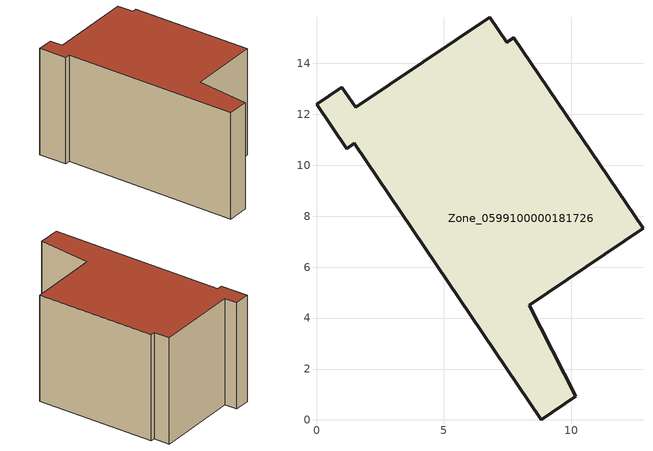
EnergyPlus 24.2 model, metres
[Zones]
Zone_0599100000181726
 floor ground (C_G): 1.19,10.64 0,12.4 0.99,13.07 1.54,12.27 6.8,15.82 7.47,14.83 7.75,15.01 12.82,7.53 8.36,4.51 10.19,0.92 8.82,0 1.49,10.87 z0
 wall outside (C_F): 1.54,12.27 0.99,13.07 0,12.4 1.19,10.64 1.49,10.87 8.82,0 10.19,0.92 8.36,4.51 12.82,7.53 7.75,15.01 7.47,14.83 6.8,15.82 1.54,12.27 z0:8.11
 roof outside (C_R): 1.49,10.87 8.82,0 10.19,0.92 8.36,4.51 12.82,7.53 7.75,15.01 7.47,14.83 6.8,15.82 1.54,12.27 0.99,13.07 0,12.4 1.19,10.64 z8.11
[BUILDING]
Pand.0599100000181726: North Axis=0; Terrain=City; Loads Convergence Tolerance Value=0.04; Temperature Convergence Tolerance Value=0.4; Solar Distribution=FullExterior; Maximum Number of Warmup Days=25; Minimum Number of Warmup Days=1
[Site:Location]
Rotterdam.The.Hague.AP_ZH_NLD Design_Conditions: Latitude=51.96; Longitude=4.45; Time Zone=1; Elevation=-4.5
[SITE:GROUNDTEMPERATURE:BUILDINGSURFACE]
18, 18, 18, 18, 18, 18, 18, 18, 18, 18, 18, 18
[MATERIAL] Thermal Absorptance=0.9; Solar Absorptance=0.7; Visible Absorptance=0.7
Name | Roughness | Thickness | Conductivity | Density | Specific Heat
G.TI.1975-1991 | MediumSmooth | 0.15 | 0.288461 | 540 | 1210
F.TI.1975-1991 | Rough | 0.3 | 0.230769 | 1920 | 840
R.TI.1975-1991 | MediumRough | 0.2 | 0.153846 | 1500 | 1000
[CONSTRUCTION]
C_G: G.TI.1975-1991
C_F: F.TI.1975-1991
C_R: R.TI.1975-1991
[ZONE]
Zone_0599100000181726: Type=1; Multiplier=1; Ceiling Height=Autocalculate; Volume=Autocalculate; Floor Area=autocalculate; Part of Total Floor Area=Yes
[ZONEINFILTRATION:DESIGNFLOWRATE]
Infil_Zone_0599100000181726: Zone or ZoneList or Space or SpaceList=Zone_0599100000181726; Schedule=AlwaysOn; Design Flow Rate Calculation Method=Flow/Area; Flow Rate per Floor Area=0.003; Constant Term Coefficient=1; Temperature Term Coefficient=0; Velocity Term Coefficient=0; Velocity Squared Term Coefficient=0
[HVACTEMPLATE:ZONE:IDEALLOADSAIRSYSTEM]
Zone_0599100000181726: Maximum Heating Supply Air Temperature=50; Minimum Cooling Supply Air Temperature=13; Maximum Heating Supply Air Humidity Ratio=0.0156; Minimum Cooling Supply Air Humidity Ratio=0.0077; Heating Limit=NoLimit; Cooling Limit=NoLimit; Dehumidification Control Type=ConstantSensibleHeatRatio; Cooling Sensible Heat Ratio=0.7; Dehumidification Setpoint=60; Humidification Control Type=None; Humidification Setpoint=30; Outdoor Air Method=None; Outdoor Air Flow Rate per Person=0.00944; Outdoor Air Flow Rate per Zone Floor Area=0; Outdoor Air Flow Rate per Zone=0; Demand Controlled Ventilation Type=None; Outdoor Air Economizer Type=NoEconomizer; Heat Recovery Type=None; Sensible Heat Recovery Effectiveness=0.7; Latent Heat Recovery Effectiveness=0.65
[ZONECONTROL:THERMOSTAT]
ThermostatControl_Zone_0599100000181726: Zone or ZoneList=Zone_0599100000181726; Control Type Schedule=DualSetpointControlType; Control 1=Thermostat_Zone_0599100000181726; Temperature Difference Between Cutout And Setpoint=0
[THERMOSTATSETPOINT:DUALSETPOINT]
Thermostat_Zone_0599100000181726: Heating Setpoint Temperature Schedule=HeatingSetpoint_Zone_0599100000181726; Cooling Setpoint Temperature Schedule=CoolingSetpoint_Zone_0599100000181726
[SCHEDULE:COMPACT]
HeatingSetpoint_Zone_0599100000181726: Through: 12/31, For: AllDays, Until: 24:00, 21
CoolingSetpoint_Zone_0599100000181726: Through: 12/31, For: AllDays, Until: 24:00, 24
DualSetpointControlType: Through: 12/31, For: AllDays, Until: 24:00, 4
AlwaysOn: Through: 12/31, For: AllDays, Until: 24:00, 1
